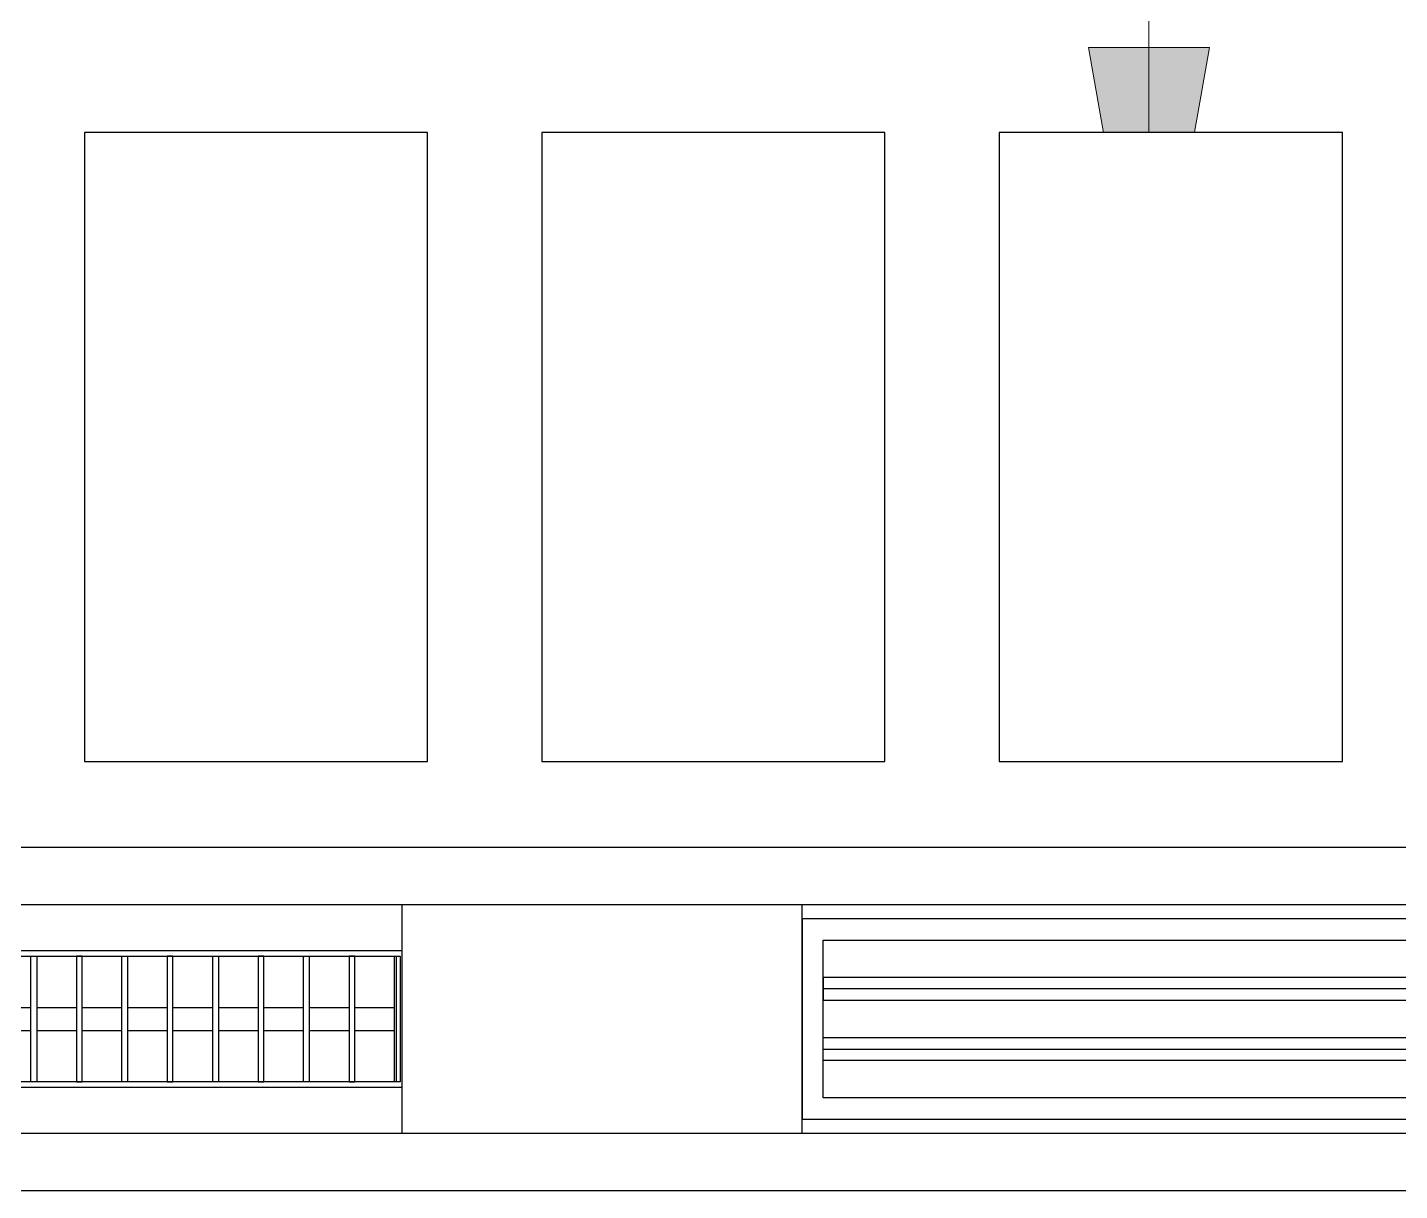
# Model space of a CAD drawing. Header units: millimetres. Extents: x -726012 to -647389, y -20772 to 18805.
# Drawn here: x -703974 to -702774, y 7519 to 8536 of the extents above; entities that cross this region are included whole.
import ezdxf
from ezdxf.enums import TextEntityAlignment as Align
from ezdxf.xclip import XClip

# ---------------------------------------------------------------- set-up
doc = ezdxf.new("R2010")
doc.units = ezdxf.units.MM
doc.header["$XCLIPFRAME"] = 0
for name, color, linetype in [('000 - WIPEOUT', 250, 'Continuous'), ('001 - ASCESSORIES', 251, 'Continuous'), ('A04_TUBE SERIES', 2, 'Continuous'), ('A11_ALU.SOLID SHEET', 2, 'Continuous')]:
    doc.layers.add(name, color=color, linetype=linetype)
doc.layers.add('008 - LIGHTING', color=1, linetype='Continuous', lineweight=9)
doc.layers.add('G-ANNO-TEXT', color=3, linetype='Continuous', lineweight=9)

# ---------------------------------------------------------------- blocks, each defined once
blk = doc.blocks.new('*U531')
at = {"layer": '001 - ASCESSORIES', "color": 0, "linetype": 'ByBlock'}
blk.add_lwpolyline([(800, 87.5), (-800, 87.5), (-800, -87.5), (800, -87.5)], close=True, dxfattribs=at)
at = {"layer": '001 - ASCESSORIES', "linetype": 'ByBlock'}
for points in [[(-781.5, 69), (781.5, 69), (781.5, -69), (-781.5, -69)], [(781.5, 36.3), (-781.5, 36.3), (-781.5, 16.3), (781.5, 16.3)], [(-781.5, -16.3), (781.5, -16.3), (781.5, -36.3), (-781.5, -36.3)]]:
    blk.add_lwpolyline(points, close=True, dxfattribs=at)
for points in [[(781.5, 26.3), (-781.5, 26.3)], [(-781.5, -26.3), (781.5, -26.3)]]:
    blk.add_lwpolyline(points, dxfattribs=at)
blk = doc.blocks.new('*U529')
blk.add_point((0, 0))
at = {"layer": 'Defpoints', "color": 250}
blk.add_text('AL.SHEET-HAT-TYPE-C', height=7, rotation=270, dxfattribs=at).set_placement((15, 0), align=Align.BOTTOM_CENTER)
blk.add_wipeout([(0, -100), (350, -100), (350, 100), (0, 100)]).dxf.layer = '000 - WIPEOUT'
at = {"layer": 'A11_ALU.SOLID SHEET', "color": 0}
blk.add_lwpolyline([(0, -100), (350, -100), (350, 100), (0, 100)], close=True, dxfattribs=at)
blk = doc.blocks.new('*U526')
at = {"color": 1}
blk.add_wipeout([(600, -60), (-600, -60), (-600, 60), (600, 60)], dxfattribs=at).dxf.layer = '000 - WIPEOUT'
at = {"layer": '001 - ASCESSORIES', "color": 0}
blk.add_lwpolyline([(600, -60), (-600, -60), (-600, 60), (600, 60)], close=True, dxfattribs=at)
at = {"layer": '001 - ASCESSORIES'}
for points in [[(-593.5, -55), (-598.5, -55), (-598.5, 55), (-593.5, 55)], [(595, -55), (-595, -55), (-595, 55), (595, 55)], [(-558.8, -55), (-553.8, -55), (-553.8, 55), (-558.8, 55)], [(-514, -55), (-519, -55), (-519, 55), (-514, 55)], [(-479.3, -55), (-474.3, -55), (-474.3, 55), (-479.3, 55)], [(-434.6, -55), (-439.6, -55), (-439.6, 55), (-434.6, 55)], [(-399.8, -55), (-394.8, -55), (-394.8, 55), (-399.8, 55)], [(-355.1, -55), (-360.1, -55), (-360.1, 55), (-355.1, 55)], [(-320.4, -55), (-315.4, -55), (-315.4, 55), (-320.4, 55)], [(-275.6, -55), (-280.6, -55), (-280.6, 55), (-275.6, 55)], [(-240.9, -55), (-235.9, -55), (-235.9, 55), (-240.9, 55)], [(-196.2, -55), (-201.2, -55), (-201.2, 55), (-196.2, 55)], [(-161.4, -55), (-156.4, -55), (-156.4, 55), (-161.4, 55)], [(-116.7, -55), (-121.7, -55), (-121.7, 55), (-116.7, 55)], [(-82, -55), (-77, -55), (-77, 55), (-82, 55)], [(-37.2, -55), (-42.2, -55), (-42.2, 55), (-37.2, 55)], [(-2.5, -55), (2.5, -55), (2.5, 55), (-2.5, 55)], [(42.2, -55), (37.2, -55), (37.2, 55), (42.2, 55)], [(77, -55), (82, -55), (82, 55), (77, 55)], [(121.7, -55), (116.7, -55), (116.7, 55), (121.7, 55)], [(156.4, -55), (161.4, -55), (161.4, 55), (156.4, 55)], [(201.2, -55), (196.2, -55), (196.2, 55), (201.2, 55)], [(235.9, -55), (240.9, -55), (240.9, 55), (235.9, 55)], [(280.6, -55), (275.6, -55), (275.6, 55), (280.6, 55)], [(315.4, -55), (320.4, -55), (320.4, 55), (315.4, 55)], [(360.1, -55), (355.1, -55), (355.1, 55), (360.1, 55)], [(394.8, -55), (399.8, -55), (399.8, 55), (394.8, 55)], [(439.6, -55), (434.6, -55), (434.6, 55), (439.6, 55)], [(474.3, -55), (479.3, -55), (479.3, 55), (474.3, 55)], [(519, -55), (514, -55), (514, 55), (519, 55)], [(553.8, -55), (558.8, -55), (558.8, 55), (553.8, 55)], [(598.5, -55), (593.5, -55), (593.5, 55), (598.5, 55)]]:
    blk.add_lwpolyline(points, close=True, dxfattribs=at)
for points in [[(-593.5, 10), (-558.8, 10)], [(-553.8, 10), (-519, 10)], [(-514, 10), (-479.3, 10)], [(-474.3, 10), (-439.6, 10)], [(-434.6, 10), (-399.8, 10)], [(-394.8, 10), (-360.1, 10)], [(-355.1, 10), (-320.4, 10)], [(-315.4, 10), (-280.6, 10)], [(-275.6, 10), (-240.9, 10)], [(-235.9, 10), (-201.2, 10)], [(-196.2, 10), (-161.4, 10)], [(-156.4, 10), (-121.7, 10)], [(-116.7, 10), (-82, 10)], [(-77, 10), (-42.2, 10)], [(-37.2, 10), (-2.5, 10)], [(2.5, 10), (37.2, 10)], [(42.2, 10), (77, 10)], [(82, 10), (116.7, 10)], [(121.7, 10), (156.4, 10)], [(161.4, 10), (196.2, 10)], [(201.2, 10), (235.9, 10)], [(240.9, 10), (275.6, 10)], [(280.6, 10), (315.4, 10)], [(320.4, 10), (355.1, 10)], [(360.1, 10), (394.8, 10)], [(399.8, 10), (434.6, 10)], [(439.6, 10), (474.3, 10)], [(479.3, 10), (514, 10)], [(519, 10), (553.8, 10)], [(558.8, 10), (593.5, 10)], [(-593.5, -10), (-558.8, -10)], [(-553.8, -10), (-519, -10)], [(-514, -10), (-479.3, -10)], [(-474.3, -10), (-439.6, -10)], [(-434.6, -10), (-399.8, -10)], [(-394.8, -10), (-360.1, -10)], [(-355.1, -10), (-320.4, -10)], [(-315.4, -10), (-280.6, -10)], [(-275.6, -10), (-240.9, -10)], [(-235.9, -10), (-201.2, -10)], [(-196.2, -10), (-161.4, -10)], [(-156.4, -10), (-121.7, -10)], [(-116.7, -10), (-82, -10)], [(-77, -10), (-42.2, -10)], [(-37.2, -10), (-2.5, -10)], [(2.5, -10), (37.2, -10)], [(42.2, -10), (77, -10)], [(82, -10), (116.7, -10)], [(121.7, -10), (156.4, -10)], [(161.4, -10), (196.2, -10)], [(201.2, -10), (235.9, -10)], [(240.9, -10), (275.6, -10)], [(280.6, -10), (315.4, -10)], [(320.4, -10), (355.1, -10)], [(360.1, -10), (394.8, -10)], [(399.8, -10), (434.6, -10)], [(439.6, -10), (474.3, -10)], [(479.3, -10), (514, -10)], [(519, -10), (553.8, -10)], [(558.8, -10), (593.5, -10)]]:
    blk.add_lwpolyline(points, dxfattribs=at)
blk = doc.blocks.new('*U544')
blk.add_wipeout([(-25, 0), (25, 0), (25, 81755), (-25, 81755)]).dxf.layer = '000 - WIPEOUT'
at = {"layer": 'A04_TUBE SERIES', "color": 0}
blk.add_lwpolyline([(-25, 0), (25, 0), (25, 81755), (-25, 81755)], close=True, dxfattribs=at)
at = {"layer": 'Defpoints', "color": 250, "flags": 1}
blk.add_attdef('EXTR.OVL-LENGTH_', (-33.1, -9), '', height=5, dxfattribs=at)
blk = doc.blocks.new('*U545')
blk.add_wipeout([(-25, 0), (25, 0), (25, 81755), (-25, 81755)]).dxf.layer = '000 - WIPEOUT'
at = {"layer": 'A04_TUBE SERIES', "color": 0}
blk.add_lwpolyline([(-25, 0), (25, 0), (25, 81755), (-25, 81755)], close=True, dxfattribs=at)
at = {"layer": 'Defpoints', "color": 250, "flags": 1}
blk.add_attdef('EXTR.OVL-LENGTH_', (-33.1, -9), '', height=5, dxfattribs=at)
blk = doc.blocks.new('*U1253')
at = {"color": 3}
for points in [[(-275, 21550), (275, 21550), (275, 21250), (-275, 21250)], [(-275, 21150), (275, 21150), (275, 20850), (-275, 20850)], [(-275, 20750), (275, 20750), (275, 20450), (-275, 20450)]]:
    blk.add_wipeout(points, dxfattribs=at).dxf.layer = '000 - WIPEOUT'
at = {"layer": 'A11_ALU.SOLID SHEET', "color": 0, "linetype": 'ByBlock'}
for points in [[(-275, 21250), (275, 21250), (275, 21550), (-275, 21550)], [(-275, 20850), (275, 20850), (275, 21150), (-275, 21150)], [(-275, 20450), (275, 20450), (275, 20750), (-275, 20750)]]:
    blk.add_lwpolyline(points, close=True, dxfattribs=at)
blk = doc.blocks.new('*U1287')
at = {"layer": 'A11_ALU.SOLID SHEET', "color": 0, "linetype": 'ByBlock', "rotation": 90}
blk.add_blockref('*U1253', (62308.5, 4590), dxfattribs=at)
at = {"layer": 'A11_ALU.SOLID SHEET', "color": 1}
blk.add_blockref('*U529', (41036, 4090), dxfattribs=at)
at = {"layer": '008 - LIGHTING'}
for name, p in [('*U531', (42186, 4090)), ('*U526', (40436, 4090))]:
    blk.add_blockref(name, p, dxfattribs=at)
at = {"layer": 'A04_TUBE SERIES', "color": 0, "linetype": 'ByBlock', "rotation": 270}
for name, p in [('*U544', (21303.5, 4215)), ('*U545', (21303.5, 3965))]:
    blk.add_blockref(name, p, dxfattribs=at)

msp = doc.modelspace()

# ---------------------------------------------------------------- hatches: boundary and pattern name
at = {"layer": 'G-ANNO-TEXT'}
msp.add_hatch(color=7, dxfattribs=at).paths.add_polyline_path([(-702993.1, 8218.3), (-702940.2, 8518.3), (-703046, 8518.3)])

# ---------------------------------------------------------------- linework, layer by layer
at = {"layer": 'G-ANNO-TEXT', "color": 10}
for p, q in [((-702993.1, 8218.3), (-702993.1, 11192.1)), ((-702940.2, 8518.3), (-703046, 8518.3)), ((-703046, 8518.3), (-702993.1, 8218.3)), ((-702993.1, 8218.3), (-702940.2, 8518.3))]:
    msp.add_line(p, q, dxfattribs=at)

# ---------------------------------------------------------------- next in the draw order: block references
at = {"layer": 'A11_ALU.SOLID SHEET'}
ref = msp.add_blockref('*U1287', (-744682.4, 3579), dxfattribs=at)
XClip(ref).set_block_clipping_path([(22516.8245944298, -23612.0000696909), (92487.8891097467, 7199.9972603897)])

doc.saveas('drawing.dxf')
